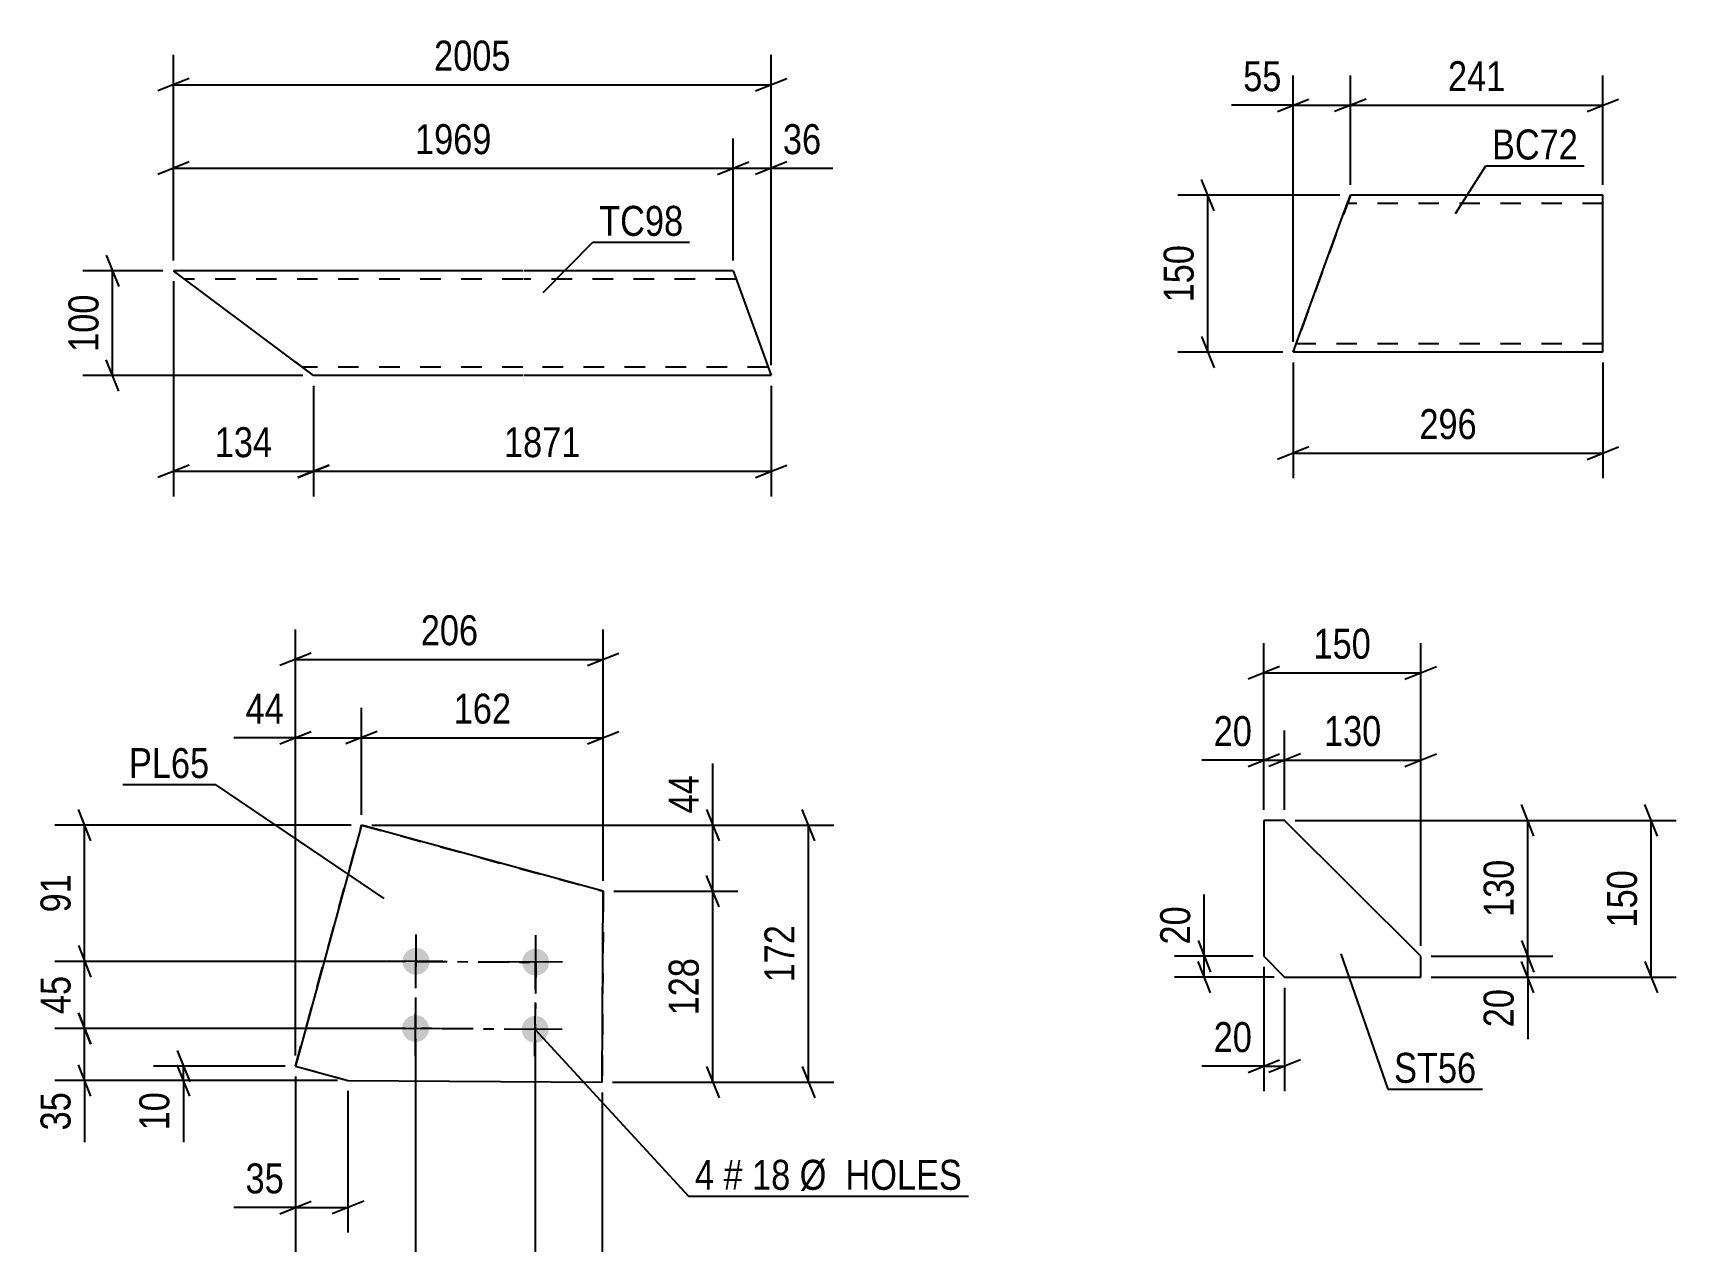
# Model space of a CAD drawing. Header units: millimetres. Extents: x 0 to 841, y 0 to 594.
# Drawn here: x 511.9 to 668.9, y 303.9 to 419.4 of the extents above; entities that cross this region are included whole.
import ezdxf

# ---------------------------------------------------------------- set-up
doc = ezdxf.new("R2010")
doc.units = ezdxf.units.MM
doc.linetypes.add('DXK_LINE_DOT2', pattern=[3.9198, 1.9599, -1.9599])
doc.linetypes.add('DXK_LINE_DOT3', pattern=[5.9187, 2.979, -0.9799, 0.9799, -0.9799])
doc.styles.add('Arial Narrow', font='ARIALN.TTF', dxfattribs={"height": 0.2})

# ---------------------------------------------------------------- blocks, each defined once
blk = doc.blocks.new('Part-682121855-4089 - 4073')
at = {"color": 2, "linetype": 'Continuous'}
for p, q in [((558.7, 396.61), (525.32, 396.61)), ((536.56, 388.21), (525.32, 396.61)), ((578.8, 396.61), (558.8, 396.61)), ((578.8, 396.61), (581.86, 388.21)), ((538.7, 386.61), (536.56, 388.21)), ((581.86, 388.21), (582.44, 386.61)), ((558.7, 386.61), (538.7, 386.61)), ((582.44, 386.61), (558.8, 386.61))]:
    blk.add_line(p, q, dxfattribs=at)
at = {"color": 7, "linetype": 'DXK_LINE_DOT2'}
for p, q in [((558.7, 395.81), (526.39, 395.81)), ((579.09, 395.81), (558.8, 395.81)), ((538.54, 386.73), (536.56, 388.21)), ((558.7, 387.41), (537.63, 387.41)), ((582.15, 387.41), (558.8, 387.41))]:
    blk.add_line(p, q, dxfattribs=at)
blk = doc.blocks.new('Part-682121855-4021 - 4005')
at = {"color": 7, "linetype": 'DXK_LINE_DOT2'}
for p, q in [((637.8, 403.84), (632.34, 388.84)), ((637.8, 403.84), (637.8, 403.84)), ((661.94, 388.84), (661.94, 403.84)), ((637.33, 402.55), (637.43, 402.81)), ((637.43, 402.81), (637.44, 402.85)), ((637.44, 402.85), (637.49, 402.98)), ((637.49, 402.98), (637.51, 403.04)), ((637.51, 403.04), (637.51, 403.04)), ((661.94, 403.04), (637.51, 403.04)), ((632.63, 389.64), (632.63, 389.64)), ((661.94, 389.64), (632.63, 389.64)), ((661.94, 389.7), (661.94, 390.14)), ((661.94, 389.64), (661.94, 389.7)), ((632.34, 388.84), (632.34, 388.84))]:
    blk.add_line(p, q, dxfattribs=at)
at = {"color": 2, "linetype": 'Continuous'}
for p, q in [((637.22, 402.24), (637.8, 403.84)), ((637.8, 403.84), (637.8, 403.84)), ((661.94, 403.84), (637.8, 403.84)), ((661.94, 390.44), (661.94, 403.84)), ((632.34, 388.84), (637.22, 402.24)), ((661.94, 388.84), (661.94, 390.44)), ((632.34, 388.84), (632.34, 388.84)), ((661.94, 388.84), (632.34, 388.84))]:
    blk.add_line(p, q, dxfattribs=at)
blk = doc.blocks.new('Part-682121855-2423 - 2407')
at = {"color": 2, "linetype": 'Continuous'}
for p, q in [((631.52, 344.08), (629.52, 344.08)), ((629.52, 344.08), (629.52, 331.08)), ((644.52, 331.08), (631.52, 344.08)), ((629.52, 331.08), (631.52, 329.08)), ((644.52, 329.08), (644.52, 331.08)), ((631.52, 329.08), (644.52, 329.08))]:
    blk.add_line(p, q, dxfattribs=at)
blk = doc.blocks.new('Part-682121855-1395 - 1379')
at = {"color": 2, "linetype": 'Continuous'}
for p, q in [((543.29, 343.62), (536.99, 320.59)), ((566.4, 337.3), (543.29, 343.62)), ((543.29, 343.62), (543.29, 343.62)), ((566.28, 319.05), (566.4, 337.3)), ((566.4, 337.3), (566.4, 337.3)), ((536.99, 320.59), (542, 319.22)), ((536.99, 320.59), (536.99, 320.59)), ((542, 319.22), (566.28, 319.05))]:
    blk.add_line(p, q, dxfattribs=at)
at = {"color": 7, "linetype": 'DXK_LINE_DOT2'}
for p, q in [((536.99, 320.59), (543.29, 343.62)), ((543.29, 343.62), (566.4, 337.3)), ((566.4, 337.3), (566.28, 319.05)), ((536.99, 320.59), (542, 319.22))]:
    blk.add_line(p, q, dxfattribs=at)
blk = doc.blocks.new('Bolt-682121855-1428 - 1379')
at = {"linetype": 'Continuous'}
for points in [[(547.22, 330.6), (547.25, 330.87), (547.33, 331.13), (547.47, 331.36), (547.65, 331.56), (547.87, 331.72), (548.11, 331.83), (548.37, 331.88), (548.64, 331.88), (548.91, 331.83), (549.15, 331.72), (549.37, 331.56), (549.55, 331.36), (549.68, 331.13), (549.77, 330.87), (549.79, 330.6), (549.77, 330.34), (549.68, 330.08), (549.55, 329.85), (549.37, 329.65), (549.15, 329.49), (548.91, 329.38), (548.64, 329.33), (548.37, 329.33), (548.11, 329.38), (547.87, 329.49), (547.65, 329.65), (547.47, 329.85), (547.33, 330.08), (547.25, 330.34)], [(558.65, 330.52), (558.68, 330.79), (558.76, 331.05), (558.9, 331.28), (559.08, 331.48), (559.29, 331.64), (559.54, 331.75), (559.8, 331.8), (560.07, 331.8), (560.33, 331.75), (560.58, 331.64), (560.8, 331.48), (560.98, 331.28), (561.11, 331.05), (561.19, 330.79), (561.22, 330.52), (561.19, 330.26), (561.11, 330), (560.98, 329.77), (560.8, 329.57), (560.58, 329.41), (560.33, 329.3), (560.07, 329.24), (559.8, 329.24), (559.54, 329.3), (559.29, 329.41), (559.08, 329.57), (558.9, 329.77), (558.76, 330), (558.68, 330.26)], [(547.18, 324.18), (547.2, 324.44), (547.29, 324.7), (547.42, 324.93), (547.6, 325.13), (547.82, 325.29), (548.07, 325.4), (548.33, 325.45), (548.6, 325.45), (548.86, 325.4), (549.11, 325.29), (549.32, 325.13), (549.5, 324.93), (549.64, 324.7), (549.72, 324.44), (549.75, 324.18), (549.72, 323.91), (549.64, 323.65), (549.5, 323.42), (549.32, 323.22), (549.11, 323.06), (548.86, 322.95), (548.6, 322.9), (548.33, 322.9), (548.07, 322.95), (547.82, 323.06), (547.6, 323.22), (547.42, 323.42), (547.29, 323.65), (547.2, 323.91)], [(558.6, 324.09), (558.63, 324.36), (558.72, 324.62), (558.85, 324.85), (559.03, 325.05), (559.25, 325.21), (559.49, 325.32), (559.76, 325.37), (560.03, 325.37), (560.29, 325.32), (560.53, 325.21), (560.75, 325.05), (560.93, 324.85), (561.07, 324.62), (561.15, 324.36), (561.18, 324.09), (561.15, 323.83), (561.07, 323.57), (560.93, 323.34), (560.75, 323.14), (560.53, 322.98), (560.29, 322.87), (560.03, 322.82), (559.76, 322.82), (559.49, 322.87), (559.25, 322.98), (559.03, 323.14), (558.85, 323.34), (558.72, 323.57), (558.63, 323.83)]]:
    blk.add_hatch(color=1, dxfattribs=at).paths.add_polyline_path(points)
at = {"color": 1, "linetype": 'Continuous'}
for p, q in [((548.49, 328.03), (548.53, 333.18)), ((559.92, 327.95), (559.95, 333.09)), ((551.08, 330.59), (545.94, 330.62)), ((562.51, 330.51), (557.36, 330.54)), ((548.44, 321.6), (548.48, 326.75)), ((559.87, 321.52), (559.91, 326.67)), ((551.03, 324.16), (545.89, 324.19)), ((562.46, 324.08), (557.32, 324.11))]:
    blk.add_line(p, q, dxfattribs=at)
blk = doc.blocks.new('Rectangle-682121855-1553 - 1379')
at = {"color": 1, "linetype": 'DXK_LINE_DOT3'}
blk.add_lwpolyline([(548.51, 330.6), (559.94, 330.52), (559.89, 324.09), (548.46, 324.18), (548.51, 330.6)], close=True, dxfattribs=at)
blk = doc.blocks.new('StraightDimension-682121855-4179 - 4073')
at = {"color": 7, "linetype": 'Continuous'}
for p, q in [((525.32, 397.61), (525.32, 417.26)), ((582.44, 387.61), (582.44, 417.26)), ((526.82, 415.01), (523.82, 413.81)), ((580.94, 413.81), (583.94, 415.01)), ((525.32, 414.41), (582.44, 414.41))]:
    blk.add_line(p, q, dxfattribs=at)
at = {"color": 0}
blk.add_wipeout([(558.14, 415.16), (558.14, 419.36), (549.63, 419.36), (549.63, 415.16)], dxfattribs=at)
at = {"color": 3, "style": 'Arial Narrow'}
blk.add_text('2005', height=2.863, dxfattribs=at).set_placement((550.23, 415.76))
blk = doc.blocks.new('StraightDimension-682121855-4160 - 4073')
at = {"color": 7, "linetype": 'Continuous'}
for p, q in [((518.9, 398.11), (520.1, 395.11)), ((524.32, 396.61), (516.65, 396.61)), ((519.5, 386.61), (519.5, 396.61)), ((520.1, 385.11), (518.9, 388.11)), ((537.7, 386.61), (516.65, 386.61))]:
    blk.add_line(p, q, dxfattribs=at)
at = {"color": 0}
blk.add_wipeout([(518.75, 394.95), (514.55, 394.95), (514.55, 388.27), (518.75, 388.27)], dxfattribs=at)
at = {"color": 3, "style": 'Arial Narrow'}
blk.add_text('100', height=2.863, rotation=90.0002, dxfattribs=at).set_placement((518.15, 388.87))
blk = doc.blocks.new('StraightDimension-682121855-4092 - 4073')
at = {"color": 7, "linetype": 'Continuous'}
for p, q in [((525.32, 395.61), (525.32, 375.05)), ((538.7, 385.61), (538.7, 375.05)), ((526.82, 378.05), (523.82, 376.85)), ((525.32, 377.45), (538.7, 377.45)), ((537.2, 376.85), (540.2, 378.05))]:
    blk.add_line(p, q, dxfattribs=at)
at = {"color": 0}
blk.add_wipeout([(535.36, 378.2), (535.36, 382.4), (528.67, 382.4), (528.67, 378.2)], dxfattribs=at)
at = {"color": 3, "style": 'Arial Narrow'}
blk.add_text('134', height=2.863, dxfattribs=at).set_placement((529.27, 378.8))
blk = doc.blocks.new('StraightDimension-682121855-4126 - 4073')
at = {"color": 7, "linetype": 'Continuous'}
for p, q in [((578.8, 397.61), (578.8, 409.27)), ((582.44, 387.61), (582.44, 409.27)), ((577.3, 405.82), (580.3, 407.02)), ((583.94, 407.02), (580.94, 405.82)), ((578.8, 406.42), (582.44, 406.42))]:
    blk.add_line(p, q, dxfattribs=at)
at = {"color": 0}
blk.add_wipeout([(587.82, 407.17), (587.82, 411.37), (582.97, 411.37), (582.97, 407.17)], dxfattribs=at)
at = {"color": 7, "linetype": 'Continuous'}
blk.add_line((582.44, 406.42), (588.35, 406.42), dxfattribs=at)
blk.add_line((582.44, 406.42), (588.35, 406.42), dxfattribs=at)
at = {"color": 3, "style": 'Arial Narrow'}
blk.add_text('36', height=2.863, dxfattribs=at).set_placement((583.57, 407.77))
blk = doc.blocks.new('StraightDimension-682121855-4110 - 4073')
at = {"color": 7, "linetype": 'Continuous'}
for p, q in [((538.7, 385.61), (538.7, 375.05)), ((582.44, 385.61), (582.44, 375.05)), ((540.2, 378.05), (537.2, 376.85)), ((538.7, 377.45), (582.44, 377.45)), ((580.94, 376.85), (583.94, 378.05))]:
    blk.add_line(p, q, dxfattribs=at)
at = {"color": 0}
blk.add_wipeout([(564.83, 378.2), (564.83, 382.4), (556.31, 382.4), (556.31, 378.2)], dxfattribs=at)
at = {"color": 3, "style": 'Arial Narrow'}
blk.add_text('1871', height=2.863, dxfattribs=at).set_placement((556.91, 378.8))
blk = doc.blocks.new('StraightDimension-682121855-4141 - 4073')
at = {"color": 7, "linetype": 'Continuous'}
for p, q in [((525.32, 397.61), (525.32, 409.27)), ((578.8, 397.61), (578.8, 409.27)), ((526.82, 407.02), (523.82, 405.82)), ((577.3, 405.82), (580.3, 407.02)), ((525.32, 406.42), (578.8, 406.42))]:
    blk.add_line(p, q, dxfattribs=at)
at = {"color": 0}
blk.add_wipeout([(556.32, 407.17), (556.32, 411.37), (547.81, 411.37), (547.81, 407.17)], dxfattribs=at)
at = {"color": 3, "style": 'Arial Narrow'}
blk.add_text('1969', height=2.863, dxfattribs=at).set_placement((548.41, 407.77))
blk = doc.blocks.new('StraightDimension-682121855-4024 - 4005')
at = {"color": 7, "linetype": 'Continuous'}
for p, q in [((624.77, 402.34), (623.57, 405.34)), ((636.8, 403.84), (621.32, 403.84)), ((624.17, 388.84), (624.17, 403.84)), ((623.57, 390.34), (624.77, 387.34)), ((631.34, 388.84), (621.32, 388.84))]:
    blk.add_line(p, q, dxfattribs=at)
at = {"color": 0}
blk.add_wipeout([(623.42, 399.68), (619.22, 399.68), (619.22, 393), (623.42, 393)], dxfattribs=at)
at = {"color": 3, "style": 'Arial Narrow'}
blk.add_text('150', height=2.863, rotation=90.0002, dxfattribs=at).set_placement((622.82, 393.6))
blk = doc.blocks.new('StraightDimension-682121855-12018 - 4005')
at = {"color": 7, "linetype": 'Continuous'}
for p, q in [((637.8, 404.84), (637.8, 415.29)), ((661.94, 404.84), (661.94, 415.29)), ((639.3, 413.04), (636.3, 411.84)), ((637.8, 412.44), (661.94, 412.44)), ((660.44, 411.84), (663.44, 413.04))]:
    blk.add_line(p, q, dxfattribs=at)
at = {"color": 0}
blk.add_wipeout([(653.22, 413.19), (653.22, 417.39), (646.53, 417.39), (646.53, 413.19)], dxfattribs=at)
at = {"color": 3, "style": 'Arial Narrow'}
blk.add_text('241', height=2.863, dxfattribs=at).set_placement((647.13, 413.79))
blk = doc.blocks.new('StraightDimension-682121855-12019 - 4005')
at = {"color": 7, "linetype": 'Continuous'}
for p, q in [((632.34, 389.84), (632.34, 415.29)), ((637.8, 404.84), (637.8, 415.29)), ((630.84, 411.84), (633.84, 413.04)), ((632.34, 412.44), (637.8, 412.44)), ((639.3, 413.04), (636.3, 411.84))]:
    blk.add_line(p, q, dxfattribs=at)
at = {"color": 0}
blk.add_wipeout([(631.82, 413.19), (631.82, 417.39), (626.96, 417.39), (626.96, 413.19)], dxfattribs=at)
at = {"color": 7, "linetype": 'Continuous'}
blk.add_line((632.34, 412.44), (626.44, 412.44), dxfattribs=at)
blk.add_line((632.34, 412.44), (626.44, 412.44), dxfattribs=at)
at = {"color": 3, "style": 'Arial Narrow'}
blk.add_text('55', height=2.863, dxfattribs=at).set_placement((627.56, 413.79))
blk = doc.blocks.new('StraightDimension-682121855-4060 - 4005')
at = {"color": 7, "linetype": 'Continuous'}
for p, q in [((632.34, 387.84), (632.34, 376.78)), ((661.94, 387.84), (661.94, 376.78)), ((633.84, 379.78), (630.84, 378.58)), ((632.34, 379.18), (661.94, 379.18)), ((660.44, 378.58), (663.44, 379.78))]:
    blk.add_line(p, q, dxfattribs=at)
at = {"color": 0}
blk.add_wipeout([(650.49, 379.93), (650.49, 384.13), (643.8, 384.13), (643.8, 379.93)], dxfattribs=at)
at = {"color": 3, "style": 'Arial Narrow'}
blk.add_text('296', height=2.863, dxfattribs=at).set_placement((644.4, 380.53))
blk = doc.blocks.new('StraightDimension-682121855-2479 - 2407')
at = {"color": 7, "linetype": 'Continuous'}
for p, q in [((654.15, 332.58), (655.35, 329.58)), ((645.52, 331.08), (657.15, 331.08)), ((655.35, 327.58), (654.15, 330.58)), ((654.75, 329.08), (654.75, 331.08)), ((645.52, 329.08), (657.15, 329.08))]:
    blk.add_line(p, q, dxfattribs=at)
at = {"color": 0}
blk.add_wipeout([(654, 328.56), (649.8, 328.56), (649.8, 323.7), (654, 323.7)], dxfattribs=at)
at = {"color": 7, "linetype": 'Continuous'}
blk.add_line((654.75, 329.08), (654.75, 323.17), dxfattribs=at)
blk.add_line((654.75, 329.08), (654.75, 323.17), dxfattribs=at)
at = {"color": 3, "style": 'Arial Narrow'}
blk.add_text('20', height=2.863, rotation=90.0002, dxfattribs=at).set_placement((653.4, 324.3))
blk = doc.blocks.new('StraightDimension-682121855-2471 - 2407')
at = {"color": 7, "linetype": 'Continuous'}
for p, q in [((655.35, 342.58), (654.15, 345.58)), ((632.52, 344.08), (657.15, 344.08)), ((654.75, 331.08), (654.75, 344.08)), ((654.15, 332.58), (655.35, 329.58)), ((645.52, 331.08), (657.15, 331.08))]:
    blk.add_line(p, q, dxfattribs=at)
at = {"color": 0}
blk.add_wipeout([(654, 340.92), (649.8, 340.92), (649.8, 334.24), (654, 334.24)], dxfattribs=at)
at = {"color": 3, "style": 'Arial Narrow'}
blk.add_text('130', height=2.863, rotation=90.0002, dxfattribs=at).set_placement((653.4, 334.84))
blk = doc.blocks.new('StraightDimension-682121855-2486 - 2407')
at = {"color": 7, "linetype": 'Continuous'}
for p, q in [((623.24, 332.58), (624.44, 329.58)), ((628.52, 331.08), (620.99, 331.08)), ((624.44, 327.58), (623.24, 330.58)), ((623.84, 329.08), (623.84, 331.08)), ((630.52, 329.08), (620.99, 329.08))]:
    blk.add_line(p, q, dxfattribs=at)
at = {"color": 0}
blk.add_wipeout([(623.09, 336.46), (618.89, 336.46), (618.89, 331.61), (623.09, 331.61)], dxfattribs=at)
at = {"color": 7, "linetype": 'Continuous'}
blk.add_line((623.84, 331.08), (623.84, 336.99), dxfattribs=at)
blk.add_line((623.84, 331.08), (623.84, 336.99), dxfattribs=at)
at = {"color": 3, "style": 'Arial Narrow'}
blk.add_text('20', height=2.863, rotation=90.0002, dxfattribs=at).set_placement((622.49, 332.21))
blk = doc.blocks.new('StraightDimension-682121855-36014 - 2407')
at = {"color": 7, "linetype": 'Continuous'}
for p, q in [((629.52, 345.08), (629.52, 352.68)), ((631.52, 345.08), (631.52, 352.68)), ((628.02, 349.23), (631.02, 350.43)), ((633.02, 350.43), (630.02, 349.23)), ((629.52, 349.83), (631.52, 349.83))]:
    blk.add_line(p, q, dxfattribs=at)
at = {"color": 0}
blk.add_wipeout([(629, 350.58), (629, 354.78), (624.14, 354.78), (624.14, 350.58)], dxfattribs=at)
at = {"color": 7, "linetype": 'Continuous'}
blk.add_line((629.52, 349.83), (623.62, 349.83), dxfattribs=at)
blk.add_line((629.52, 349.83), (623.62, 349.83), dxfattribs=at)
at = {"color": 3, "style": 'Arial Narrow'}
blk.add_text('20', height=2.863, dxfattribs=at).set_placement((624.74, 351.18))
blk = doc.blocks.new('StraightDimension-682121855-2497 - 2407')
at = {"color": 7, "linetype": 'Continuous'}
for p, q in [((667.14, 342.58), (665.94, 345.58)), ((632.52, 344.08), (668.94, 344.08)), ((666.54, 329.08), (666.54, 344.08)), ((665.94, 330.58), (667.14, 327.58)), ((645.52, 329.08), (668.94, 329.08))]:
    blk.add_line(p, q, dxfattribs=at)
at = {"color": 0}
blk.add_wipeout([(665.79, 339.92), (661.59, 339.92), (661.59, 333.24), (665.79, 333.24)], dxfattribs=at)
at = {"color": 3, "style": 'Arial Narrow'}
blk.add_text('150', height=2.863, rotation=90.0002, dxfattribs=at).set_placement((665.19, 333.84))
blk = doc.blocks.new('StraightDimension-682121855-36013 - 2407')
at = {"color": 7, "linetype": 'Continuous'}
for p, q in [((631.52, 345.08), (631.52, 352.68)), ((644.52, 332.08), (644.52, 352.68)), ((633.02, 350.43), (630.02, 349.23)), ((643.02, 349.23), (646.02, 350.43)), ((631.52, 349.83), (644.52, 349.83))]:
    blk.add_line(p, q, dxfattribs=at)
at = {"color": 0}
blk.add_wipeout([(641.37, 350.58), (641.37, 354.78), (634.68, 354.78), (634.68, 350.58)], dxfattribs=at)
at = {"color": 3, "style": 'Arial Narrow'}
blk.add_text('130', height=2.863, dxfattribs=at).set_placement((635.28, 351.18))
blk = doc.blocks.new('StraightDimension-682121855-36030 - 2407')
at = {"color": 7, "linetype": 'Continuous'}
for p, q in [((629.52, 345.08), (629.52, 361.03)), ((644.52, 332.08), (644.52, 361.03)), ((631.02, 358.78), (628.02, 357.58)), ((629.52, 358.18), (644.52, 358.18)), ((643.02, 357.58), (646.02, 358.78))]:
    blk.add_line(p, q, dxfattribs=at)
at = {"color": 0}
blk.add_wipeout([(640.37, 358.93), (640.37, 363.13), (633.68, 363.13), (633.68, 358.93)], dxfattribs=at)
at = {"color": 3, "style": 'Arial Narrow'}
blk.add_text('150', height=2.863, dxfattribs=at).set_placement((634.28, 359.53))
blk = doc.blocks.new('StraightDimension-682121855-36053 - 2407')
at = {"color": 7, "linetype": 'Continuous'}
for p, q in [((629.52, 330.08), (629.52, 318.18)), ((631.52, 328.08), (631.52, 318.18)), ((628.02, 319.98), (631.02, 321.18)), ((629.52, 320.58), (631.52, 320.58)), ((633.02, 321.18), (630.02, 319.98))]:
    blk.add_line(p, q, dxfattribs=at)
at = {"color": 0}
blk.add_wipeout([(629, 321.33), (629, 325.53), (624.14, 325.53), (624.14, 321.33)], dxfattribs=at)
at = {"color": 7, "linetype": 'Continuous'}
blk.add_line((629.52, 320.58), (623.62, 320.58), dxfattribs=at)
blk.add_line((629.52, 320.58), (623.62, 320.58), dxfattribs=at)
at = {"color": 3, "style": 'Arial Narrow'}
blk.add_text('20', height=2.863, dxfattribs=at).set_placement((624.74, 321.93))
blk = doc.blocks.new('StraightDimension-682121855-37626 - 1379')
at = {"color": 7, "linetype": 'Continuous'}
for p, q in [((559.89, 323.09), (559.89, 293)), ((566.28, 318.05), (566.28, 293)), ((558.39, 294.8), (561.39, 296)), ((559.89, 295.4), (566.28, 295.4)), ((567.78, 296), (564.78, 294.8))]:
    blk.add_line(p, q, dxfattribs=at)
at = {"color": 0}
blk.add_wipeout([(565.52, 296.15), (565.52, 300.35), (560.66, 300.35), (560.66, 296.15)], dxfattribs=at)
at = {"color": 3, "style": 'Arial Narrow'}
blk.add_text('45', height=2.863, dxfattribs=at).set_placement((561.26, 296.75))
blk = doc.blocks.new('StraightDimension-682121855-37562 - 1379')
at = {"color": 7, "linetype": 'Continuous'}
for p, q in [((516.23, 325.68), (517.43, 322.68)), ((547.46, 324.18), (513.98, 324.18)), ((516.83, 319.22), (516.83, 324.18)), ((517.43, 317.72), (516.23, 320.72)), ((541, 319.22), (513.98, 319.22))]:
    blk.add_line(p, q, dxfattribs=at)
at = {"color": 0}
blk.add_wipeout([(516.08, 318.7), (511.88, 318.7), (511.88, 313.84), (516.08, 313.84)], dxfattribs=at)
at = {"color": 7, "linetype": 'Continuous'}
blk.add_line((516.83, 319.22), (516.83, 313.32), dxfattribs=at)
blk.add_line((516.83, 319.22), (516.83, 313.32), dxfattribs=at)
at = {"color": 3, "style": 'Arial Narrow'}
blk.add_text('35', height=2.863, rotation=90.0002, dxfattribs=at).set_placement((515.48, 314.44))
blk = doc.blocks.new('StraightDimension-682121855-1467 - 1379')
at = {"color": 7, "linetype": 'Continuous'}
for p, q in [((536.99, 321.59), (536.99, 362.32)), ((566.4, 338.3), (566.4, 362.32)), ((538.49, 360.07), (535.49, 358.87)), ((564.9, 358.87), (567.9, 360.07)), ((536.99, 359.47), (566.4, 359.47))]:
    blk.add_line(p, q, dxfattribs=at)
at = {"color": 0}
blk.add_wipeout([(555.04, 360.22), (555.04, 364.42), (548.36, 364.42), (548.36, 360.22)], dxfattribs=at)
at = {"color": 3, "style": 'Arial Narrow'}
blk.add_text('206', height=2.863, dxfattribs=at).set_placement((548.96, 360.82))
blk = doc.blocks.new('StraightDimension-682121855-37561 - 1379')
at = {"color": 7, "linetype": 'Continuous'}
for p, q in [((516.23, 332.1), (517.43, 329.1)), ((547.51, 330.6), (513.98, 330.6)), ((516.83, 324.18), (516.83, 330.6)), ((517.43, 322.68), (516.23, 325.68)), ((547.46, 324.18), (513.98, 324.18))]:
    blk.add_line(p, q, dxfattribs=at)
at = {"color": 0}
blk.add_wipeout([(516.08, 329.82), (511.88, 329.82), (511.88, 324.96), (516.08, 324.96)], dxfattribs=at)
at = {"color": 3, "style": 'Arial Narrow'}
blk.add_text('45', height=2.863, rotation=90.0002, dxfattribs=at).set_placement((515.48, 325.56))
blk = doc.blocks.new('StraightDimension-682121855-1492 - 1379')
at = {"color": 7, "linetype": 'Continuous'}
for p, q in [((536.99, 319.59), (536.99, 304.67)), ((542, 318.22), (542, 304.67)), ((535.49, 306.47), (538.49, 307.67)), ((536.99, 307.07), (542, 307.07)), ((543.5, 307.67), (540.5, 306.47))]:
    blk.add_line(p, q, dxfattribs=at)
at = {"color": 0}
blk.add_wipeout([(536.47, 307.82), (536.47, 312.02), (531.61, 312.02), (531.61, 307.82)], dxfattribs=at)
at = {"color": 7, "linetype": 'Continuous'}
blk.add_line((536.99, 307.07), (531.09, 307.07), dxfattribs=at)
blk.add_line((536.99, 307.07), (531.09, 307.07), dxfattribs=at)
at = {"color": 3, "style": 'Arial Narrow'}
blk.add_text('35', height=2.863, dxfattribs=at).set_placement((532.21, 308.42))
blk = doc.blocks.new('StraightDimension-682121855-1478 - 1379')
at = {"color": 7, "linetype": 'Continuous'}
for p, q in [((525.67, 322.09), (526.87, 319.09)), ((535.99, 320.59), (523.42, 320.59)), ((526.87, 317.72), (525.67, 320.72)), ((526.27, 319.22), (526.27, 320.59)), ((541, 319.22), (523.42, 319.22))]:
    blk.add_line(p, q, dxfattribs=at)
at = {"color": 0}
blk.add_wipeout([(525.52, 318.7), (521.32, 318.7), (521.32, 313.84), (525.52, 313.84)], dxfattribs=at)
at = {"color": 7, "linetype": 'Continuous'}
blk.add_line((526.27, 319.22), (526.27, 313.32), dxfattribs=at)
blk.add_line((526.27, 319.22), (526.27, 313.32), dxfattribs=at)
at = {"color": 3, "style": 'Arial Narrow'}
blk.add_text('10', height=2.863, rotation=90.0002, dxfattribs=at).set_placement((524.92, 314.44))
blk = doc.blocks.new('StraightDimension-682121855-1485 - 1379')
at = {"color": 7, "linetype": 'Continuous'}
for p, q in [((586.62, 342.12), (585.42, 345.12)), ((544.29, 343.62), (588.42, 343.62)), ((586.02, 319.05), (586.02, 343.62)), ((585.42, 320.55), (586.62, 317.55)), ((567.28, 319.05), (588.42, 319.05))]:
    blk.add_line(p, q, dxfattribs=at)
at = {"color": 0}
blk.add_wipeout([(585.27, 334.68), (581.07, 334.68), (581.07, 327.99), (585.27, 327.99)], dxfattribs=at)
at = {"color": 3, "style": 'Arial Narrow'}
blk.add_text('172', height=2.863, rotation=90.0002, dxfattribs=at).set_placement((584.67, 328.59))
blk = doc.blocks.new('StraightDimension-682121855-1507 - 1379')
at = {"color": 7, "linetype": 'Continuous'}
for p, q in [((536.99, 321.59), (536.99, 354.83)), ((543.29, 344.62), (543.29, 354.83)), ((535.49, 351.38), (538.49, 352.58)), ((536.99, 351.98), (543.29, 351.98)), ((544.79, 352.58), (541.79, 351.38))]:
    blk.add_line(p, q, dxfattribs=at)
at = {"color": 0}
blk.add_wipeout([(536.47, 352.73), (536.47, 356.93), (531.61, 356.93), (531.61, 352.73)], dxfattribs=at)
at = {"color": 7, "linetype": 'Continuous'}
blk.add_line((536.99, 351.98), (531.09, 351.98), dxfattribs=at)
blk.add_line((536.99, 351.98), (531.09, 351.98), dxfattribs=at)
at = {"color": 3, "style": 'Arial Narrow'}
blk.add_text('44', height=2.863, dxfattribs=at).set_placement((532.21, 353.33))
blk = doc.blocks.new('StraightDimension-682121855-1511 - 1379')
at = {"color": 7, "linetype": 'Continuous'}
for p, q in [((543.29, 344.62), (543.29, 354.83)), ((566.4, 338.3), (566.4, 354.83)), ((544.79, 352.58), (541.79, 351.38)), ((543.29, 351.98), (566.4, 351.98)), ((564.9, 351.38), (567.9, 352.58))]:
    blk.add_line(p, q, dxfattribs=at)
at = {"color": 0}
blk.add_wipeout([(558.19, 352.73), (558.19, 356.93), (551.51, 356.93), (551.51, 352.73)], dxfattribs=at)
at = {"color": 3, "style": 'Arial Narrow'}
blk.add_text('162', height=2.863, dxfattribs=at).set_placement((552.11, 353.33))
blk = doc.blocks.new('StraightDimension-682121855-1518 - 1379')
at = {"color": 7, "linetype": 'Continuous'}
for p, q in [((577.47, 335.8), (576.27, 338.8)), ((567.4, 337.3), (579.27, 337.3)), ((576.87, 319.05), (576.87, 337.3)), ((576.27, 320.55), (577.47, 317.55)), ((567.28, 319.05), (579.27, 319.05))]:
    blk.add_line(p, q, dxfattribs=at)
at = {"color": 0}
blk.add_wipeout([(576.12, 331.52), (571.92, 331.52), (571.92, 324.83), (576.12, 324.83)], dxfattribs=at)
at = {"color": 3, "style": 'Arial Narrow'}
blk.add_text('128', height=2.863, rotation=90.0002, dxfattribs=at).set_placement((575.52, 325.43))
blk = doc.blocks.new('StraightDimension-682121855-1526 - 1379')
at = {"color": 7, "linetype": 'Continuous'}
for p, q in [((576.27, 345.12), (577.47, 342.12)), ((544.29, 343.62), (579.27, 343.62)), ((576.87, 337.3), (576.87, 343.62)), ((577.47, 335.8), (576.27, 338.8)), ((567.4, 337.3), (579.27, 337.3))]:
    blk.add_line(p, q, dxfattribs=at)
at = {"color": 0}
blk.add_wipeout([(576.12, 349), (571.92, 349), (571.92, 344.15), (576.12, 344.15)], dxfattribs=at)
at = {"color": 7, "linetype": 'Continuous'}
blk.add_line((576.87, 343.62), (576.87, 349.53), dxfattribs=at)
blk.add_line((576.87, 343.62), (576.87, 349.53), dxfattribs=at)
at = {"color": 3, "style": 'Arial Narrow'}
blk.add_text('44', height=2.863, rotation=90.0002, dxfattribs=at).set_placement((575.52, 344.75))
blk = doc.blocks.new('StraightDimension-682121855-37560 - 1379')
at = {"color": 7, "linetype": 'Continuous'}
for p, q in [((517.43, 342.12), (516.23, 345.12)), ((542.29, 343.62), (513.98, 343.62)), ((516.83, 330.6), (516.83, 343.62)), ((516.23, 332.1), (517.43, 329.1)), ((547.51, 330.6), (513.98, 330.6))]:
    blk.add_line(p, q, dxfattribs=at)
at = {"color": 0}
blk.add_wipeout([(516.08, 339.54), (511.88, 339.54), (511.88, 334.68), (516.08, 334.68)], dxfattribs=at)
at = {"color": 3, "style": 'Arial Narrow'}
blk.add_text('91', height=2.863, rotation=90.0002, dxfattribs=at).set_placement((515.48, 335.28))
blk = doc.blocks.new('StraightDimension-682121855-37627 - 1379')
at = {"color": 7, "linetype": 'Continuous'}
for p, q in [((548.46, 323.18), (548.46, 293)), ((559.89, 323.09), (559.89, 293)), ((546.96, 294.8), (549.96, 296)), ((548.46, 295.4), (559.89, 295.4)), ((561.39, 296), (558.39, 294.8))]:
    blk.add_line(p, q, dxfattribs=at)
at = {"color": 0}
blk.add_wipeout([(556.6, 296.15), (556.6, 300.35), (551.75, 300.35), (551.75, 296.15)], dxfattribs=at)
at = {"color": 3, "style": 'Arial Narrow'}
blk.add_text('80', height=2.863, dxfattribs=at).set_placement((552.35, 296.75))
blk = doc.blocks.new('StraightDimension-682121855-37628 - 1379')
at = {"color": 7, "linetype": 'Continuous'}
for p, q in [((548.46, 323.18), (548.46, 293)), ((536.99, 319.59), (536.99, 293)), ((535.49, 294.8), (538.49, 296)), ((536.99, 295.4), (548.46, 295.4)), ((549.96, 296), (546.96, 294.8))]:
    blk.add_line(p, q, dxfattribs=at)
at = {"color": 0}
blk.add_wipeout([(545.16, 296.15), (545.16, 300.35), (540.3, 300.35), (540.3, 296.15)], dxfattribs=at)
at = {"color": 3, "style": 'Arial Narrow'}
blk.add_text('80', height=2.863, dxfattribs=at).set_placement((540.9, 296.75))
blk = doc.blocks.new('Mark-682121855-4085 - 4073')
at = {"color": 0}
blk.add_wipeout([(574.05, 399.96), (574.05, 402.96), (566.01, 402.96), (566.01, 399.96)], dxfattribs=at)
blk.add_wipeout([(574.05, 399.96), (574.05, 402.96), (566.01, 402.96), (566.01, 399.96)], dxfattribs=at)
at = {"color": 30, "linetype": 'Continuous'}
for p, q in [((560.64, 394.55), (565.41, 399.36)), ((565.41, 399.36), (574.65, 399.36))]:
    blk.add_line(p, q, dxfattribs=at)
at = {"color": 3, "style": 'Arial Narrow'}
blk.add_text('TC98', height=2.863, dxfattribs=at).set_placement((566.01, 399.96))
blk = doc.blocks.new('Mark-682121855-4017 - 4005')
at = {"color": 0}
blk.add_wipeout([(659.56, 407.26), (659.56, 410.26), (651.34, 410.26), (651.34, 407.26)], dxfattribs=at)
blk.add_wipeout([(659.56, 407.26), (659.56, 410.26), (651.34, 410.26), (651.34, 407.26)], dxfattribs=at)
at = {"color": 30, "linetype": 'Continuous'}
for p, q in [((647.86, 402.1), (650.74, 406.66)), ((650.74, 406.66), (660.16, 406.66))]:
    blk.add_line(p, q, dxfattribs=at)
at = {"color": 3, "style": 'Arial Narrow'}
blk.add_text('BC72', height=2.863, dxfattribs=at).set_placement((651.34, 407.26))
blk = doc.blocks.new('Mark-682121855-2419 - 2407')
at = {"color": 0}
blk.add_wipeout([(649.84, 318.99), (649.84, 321.99), (641.98, 321.99), (641.98, 318.99)], dxfattribs=at)
blk.add_wipeout([(649.84, 318.99), (649.84, 321.99), (641.98, 321.99), (641.98, 318.99)], dxfattribs=at)
at = {"color": 30, "linetype": 'Continuous'}
for p, q in [((636.9, 331.32), (641.38, 318.39)), ((641.38, 318.39), (650.44, 318.39))]:
    blk.add_line(p, q, dxfattribs=at)
at = {"color": 3, "style": 'Arial Narrow'}
blk.add_text('ST56', height=2.863, dxfattribs=at).set_placement((641.98, 318.99))
blk = doc.blocks.new('Mark-682121855-1424 - 1379')
at = {"color": 0}
for points in [[(576.99, 308.76), (576.99, 311.76), (575.16, 311.76), (575.16, 308.76)], [(579.72, 308.76), (579.72, 311.76), (577.89, 311.76), (577.89, 308.76)], [(584.27, 308.76), (584.27, 311.76), (580.62, 311.76), (580.62, 308.76)], [(600.7, 308.76), (600.7, 311.76), (585.17, 311.76), (585.17, 308.76)]]:
    blk.add_wipeout(points, dxfattribs=at)
for points in [[(576.99, 308.76), (576.99, 311.76), (575.16, 311.76), (575.16, 308.76)], [(579.72, 308.76), (579.72, 311.76), (577.89, 311.76), (577.89, 308.76)], [(584.27, 308.76), (584.27, 311.76), (580.62, 311.76), (580.62, 308.76)], [(600.7, 308.76), (600.7, 311.76), (585.17, 311.76), (585.17, 308.76)]]:
    blk.add_wipeout(points, dxfattribs=at)
at = {"color": 7, "linetype": 'Continuous'}
for p, q in [((559.89, 324.09), (574.56, 308.16)), ((574.56, 308.16), (601.3, 308.16))]:
    blk.add_line(p, q, dxfattribs=at)
at = {"color": 3, "style": 'Arial Narrow'}
for s, height, p in [('4', 2.86, (575.16, 308.76)), ('#', 2.86, (577.89, 308.76)), ('18', 2.863, (580.62, 308.76)), ('Ø  HOLES', 2.863, (585.17, 308.76))]:
    blk.add_text(s, height=height, dxfattribs=at).set_placement(p)
blk = doc.blocks.new('Mark-682121855-1391 - 1379')
at = {"color": 0}
blk.add_wipeout([(528.74, 348.12), (528.74, 351.12), (521.07, 351.12), (521.07, 348.12)], dxfattribs=at)
blk.add_wipeout([(528.74, 348.12), (528.74, 351.12), (521.07, 351.12), (521.07, 348.12)], dxfattribs=at)
at = {"color": 30, "linetype": 'Continuous'}
for p in [(520.47, 347.52), (545.45, 336.6)]:
    blk.add_line(p, (529.34, 347.52), dxfattribs=at)
at = {"color": 3, "style": 'Arial Narrow'}
blk.add_text('PL65', height=2.863, dxfattribs=at).set_placement((521.07, 348.12))

msp = doc.modelspace()

# ---------------------------------------------------------------- block references
for name in ['Part-682121855-4021 - 4005', 'Part-682121855-4089 - 4073', 'Part-682121855-2423 - 2407', 'Part-682121855-1395 - 1379', 'Bolt-682121855-1428 - 1379', 'StraightDimension-682121855-2479 - 2407', 'Rectangle-682121855-1553 - 1379']:
    msp.add_blockref(name, (0, 0))

# ---------------------------------------------------------------- next in the draw order: block references
for name in ['StraightDimension-682121855-4179 - 4073', 'StraightDimension-682121855-4024 - 4005', 'StraightDimension-682121855-2471 - 2407', 'StraightDimension-682121855-2486 - 2407', 'StraightDimension-682121855-37562 - 1379', 'StraightDimension-682121855-37626 - 1379']:
    msp.add_blockref(name, (0, 0))

# ---------------------------------------------------------------- next in the draw order: block references
for name in ['StraightDimension-682121855-12018 - 4005', 'StraightDimension-682121855-4126 - 4073', 'StraightDimension-682121855-4160 - 4073', 'StraightDimension-682121855-4060 - 4005', 'StraightDimension-682121855-1467 - 1379', 'StraightDimension-682121855-36014 - 2407', 'StraightDimension-682121855-1492 - 1379']:
    msp.add_blockref(name, (0, 0))

# ---------------------------------------------------------------- next in the draw order: block references
for name in ['StraightDimension-682121855-12019 - 4005', 'StraightDimension-682121855-4141 - 4073', 'Mark-682121855-4017 - 4005', 'StraightDimension-682121855-4092 - 4073', 'StraightDimension-682121855-2497 - 2407', 'StraightDimension-682121855-37561 - 1379']:
    msp.add_blockref(name, (0, 0))

# ---------------------------------------------------------------- next in the draw order: block references
for name in ['Mark-682121855-4085 - 4073', 'StraightDimension-682121855-4110 - 4073', 'StraightDimension-682121855-36013 - 2407', 'StraightDimension-682121855-1485 - 1379', 'StraightDimension-682121855-36053 - 2407', 'StraightDimension-682121855-1478 - 1379']:
    msp.add_blockref(name, (0, 0))

# ---------------------------------------------------------------- next in the draw order: block references
for name in ['StraightDimension-682121855-36030 - 2407', 'StraightDimension-682121855-1507 - 1379', 'StraightDimension-682121855-37627 - 1379']:
    msp.add_blockref(name, (0, 0))

# ---------------------------------------------------------------- next in the draw order: block references
for name in ['StraightDimension-682121855-1511 - 1379', 'Mark-682121855-2419 - 2407', 'StraightDimension-682121855-37628 - 1379']:
    msp.add_blockref(name, (0, 0))

# ---------------------------------------------------------------- next in the draw order: block references
msp.add_blockref('StraightDimension-682121855-1518 - 1379', (0, 0))

# ---------------------------------------------------------------- next in the draw order: block references
for name in ['StraightDimension-682121855-1526 - 1379', 'Mark-682121855-1424 - 1379']:
    msp.add_blockref(name, (0, 0))

# ---------------------------------------------------------------- next in the draw order: block references
msp.add_blockref('StraightDimension-682121855-37560 - 1379', (0, 0))

# ---------------------------------------------------------------- next in the draw order: block references
msp.add_blockref('Mark-682121855-1391 - 1379', (0, 0))

doc.saveas('drawing.dxf')
